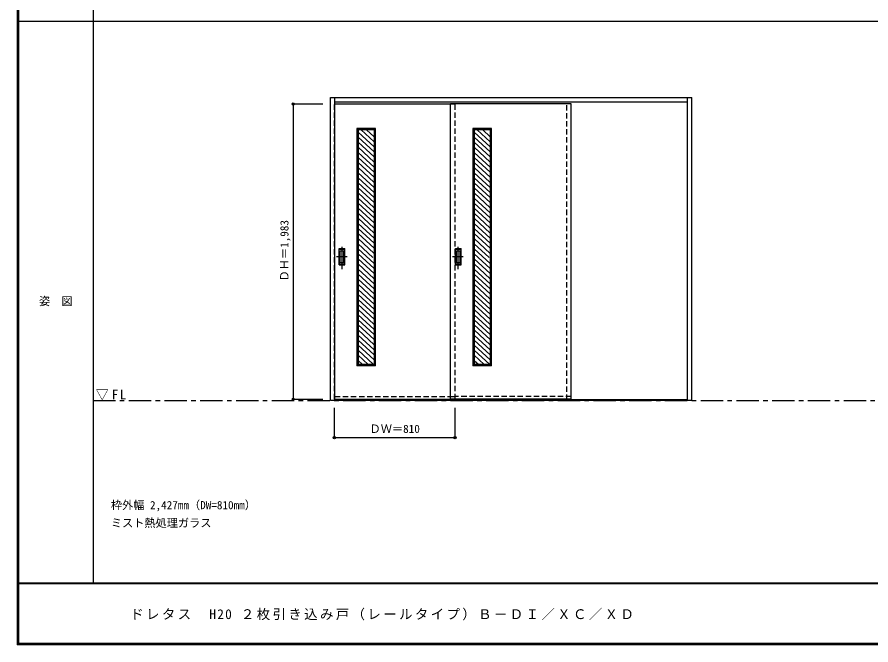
# Model space of a CAD drawing. Units: millimetres, scale not verified. Extents: x -6000 to 5700, y -4307 to 4260.
# Drawn here: x -6000 to -267, y -4205 to 12 of the extents above; entities that cross this region are included whole.
import ezdxf
from ezdxf.enums import TextEntityAlignment as Align

# ---------------------------------------------------------------- set-up
doc = ezdxf.new("R2010")
doc.units = ezdxf.units.MM
doc.header["$LTSCALE"] = 30
doc.header["$PDMODE"] = 32
doc.header["$PDSIZE"] = 15
doc.linetypes.add('CHAIN1', pattern=[8, 5, -1, 1, -1])
doc.linetypes.add('DASHED1', pattern=[1.8, 1.2, -0.6])
for name, color, linetype in [('0-2_扉', 7, 'Continuous'), ('0-4_枠', 3, 'Continuous'), ('0-6_引手', 7, 'Continuous'), ('0-A_文字', 7, 'Continuous'), ('0-B_寸法', 4, 'Continuous'), ('0-C_ハッチ', 4, 'DASHED1'), ('F-1_枠', 6, 'Continuous'), ('F-A_文字', 7, 'Continuous')]:
    doc.layers.add(name, color=color, linetype=linetype)
doc.styles.add('ＭＳ ゴシック', font='')
doc.styles.get('ＭＳ ゴシック').set_extended_font_data('MS Gothic')

msp = doc.modelspace()

# ---------------------------------------------------------------- linework, layer by layer
at = {"layer": '0-2_扉'}
for p, q in [((-3866.15, -571.5), (-3059.15, -571.5)), ((-3089.15, -571.5), (-3059.15, -571.5)), ((-3089.15, -2554.5), (-3089.15, -571.5)), ((-2279.15, -571.5), (-3089.15, -571.5)), ((-2279.15, -2554.5), (-2279.15, -571.5)), ((-3719.15, -735.5), (-3719.15, -2330.5)), ((-3603.15, -744.5), (-3710.15, -744.5)), ((-3710.15, -744.5), (-3710.15, -2321.5)), ((-3594.15, -735.5), (-3603.15, -744.5)), ((-3603.15, -744.5), (-3603.15, -2321.5)), ((-3594.15, -2330.5), (-3594.15, -735.5)), ((-2939.15, -735.5), (-2939.15, -2330.5)), ((-2823.15, -744.5), (-2930.15, -744.5)), ((-2930.15, -744.5), (-2930.15, -2321.5)), ((-2814.15, -735.5), (-2823.15, -744.5)), ((-2823.15, -744.5), (-2823.15, -2321.5)), ((-2814.15, -2330.5), (-2814.15, -735.5)), ((-3603.15, -2321.5), (-3710.15, -2321.5)), ((-3603.15, -2321.5), (-3710.15, -2321.5)), ((-3594.15, -2330.5), (-3603.15, -2321.5)), ((-2823.15, -2321.5), (-2930.15, -2321.5)), ((-2823.15, -2321.5), (-2930.15, -2321.5)), ((-2814.15, -2330.5), (-2823.15, -2321.5)), ((-3866.15, -2554.5), (-3059.15, -2554.5)), ((-3089.15, -2554.5), (-3059.15, -2554.5)), ((-2279.15, -2554.5), (-3089.15, -2554.5))]:
    msp.add_line(p, q, dxfattribs=at)
at = {"layer": '0-2_扉', "linetype": 'DASHED1'}
for p, q in [((-3866.15, -2536.5), (-3089.15, -2536.5)), ((-3089.15, -2536.5), (-3059.15, -2536.5)), ((-2279.15, -2536.5), (-3059.15, -2536.5))]:
    msp.add_line(p, q, dxfattribs=at)
at = {"layer": '0-2_扉'}
for points in [[(-3594.15, -735.5), (-3719.15, -735.5), (-3710.15, -744.5)], [(-2814.15, -735.5), (-2939.15, -735.5), (-2930.15, -744.5)], [(-3594.15, -2330.5), (-3719.15, -2330.5), (-3710.15, -2321.5)], [(-2814.15, -2330.5), (-2939.15, -2330.5), (-2930.15, -2321.5)]]:
    msp.add_lwpolyline(points, dxfattribs=at)
at = {"layer": '0-4_枠'}
for p, q in [((-3896.15, -527.5), (-1469.15, -527.5)), ((-3866.15, -2562.5), (-3866.15, -527.5)), ((-3866.15, -557.5), (-1499.15, -557.5)), ((-1499.15, -2562.5), (-1499.15, -527.5)), ((-1469.15, -2562.5), (-1469.15, -527.5)), ((-1499.15, -2559.5), (-3866.15, -2559.5)), ((-1499.15, -2562.5), (-3866.15, -2562.5)), ((-3089.15, -2562.5), (-3059.15, -2562.5)), ((-1469.15, -2562.5), (-1499.15, -2562.5))]:
    msp.add_line(p, q, dxfattribs=at)
at = {"layer": '0-4_枠', "color": 4, "linetype": 'DASHED1'}
for p, q in [((-3866.15, -571.5), (-3869.15, -571.5)), ((-3059.15, -2554.5), (-3059.15, -571.5)), ((-2309.15, -2559.5), (-2309.15, -557.5)), ((-2279.15, -2559.5), (-2279.15, -557.5)), ((-3866.15, -2536.5), (-3869.15, -2536.5))]:
    msp.add_line(p, q, dxfattribs=at)
at = {"layer": '0-4_枠', "color": 7, "linetype": 'CHAIN1'}
msp.add_line((-5490, -2562.5), (100, -2562.5), dxfattribs=at)
at = {"layer": '0-4_枠'}
msp.add_lwpolyline([(-3866.15, -2562.5), (-3896.15, -2562.5), (-3896.15, -527.5)], dxfattribs=at)
at = {"layer": '0-4_枠', "color": 4, "linetype": 'DASHED1'}
msp.add_lwpolyline([(-3866.15, -2554.5), (-3869.15, -2554.5), (-3869.15, -571.5)], dxfattribs=at)
at = {"layer": '0-6_引手'}
for p, q in [((-3837.15, -1542), (-3799.15, -1542)), ((-3837.15, -1652), (-3837.15, -1542)), ((-3799.15, -1652), (-3799.15, -1542)), ((-3057.15, -1542), (-3019.15, -1542)), ((-3057.15, -1652), (-3057.15, -1542)), ((-3019.15, -1652), (-3019.15, -1542)), ((-3830.65, -1558), (-3805.65, -1558)), ((-3830.65, -1636), (-3830.65, -1558)), ((-3805.65, -1636), (-3805.65, -1558)), ((-3050.65, -1558), (-3025.65, -1558)), ((-3050.65, -1636), (-3050.65, -1558)), ((-3025.65, -1636), (-3025.65, -1558)), ((-3837.15, -1652), (-3799.15, -1652)), ((-3830.65, -1636), (-3805.65, -1636)), ((-3057.15, -1652), (-3019.15, -1652)), ((-3050.65, -1636), (-3025.65, -1636))]:
    msp.add_line(p, q, dxfattribs=at)
at = {"layer": '0-6_引手', "linetype": 'CHAIN1'}
for p, q in [((-3818.15, -1682.23), (-3818.15, -1511.38)), ((-3038.15, -1682.23), (-3038.15, -1511.38)), ((-3856.22, -1597), (-3783.71, -1597)), ((-3076.22, -1597), (-3003.71, -1597))]:
    msp.add_line(p, q, dxfattribs=at)
at = {"layer": '0-6_引手', "linetype": 'DASHED1'}
for p, q in [((-3802.15, -1648), (-3802.15, -1546)), ((-3022.15, -1648), (-3022.15, -1546)), ((-3834.15, -1648), (-3802.15, -1648)), ((-3054.15, -1648), (-3022.15, -1648))]:
    msp.add_line(p, q, dxfattribs=at)
for points in [[(-3834.15, -1648), (-3834.15, -1546), (-3802.15, -1546)], [(-3054.15, -1648), (-3054.15, -1546), (-3022.15, -1546)]]:
    msp.add_lwpolyline(points, dxfattribs=at)
at = {"layer": '0-B_寸法'}
for p, q in [((-4146.15, -571.5), (-3946.15, -571.5)), ((-4146.15, -571.5), (-4146.15, -2554.5)), ((-4146.15, -2554.5), (-3946.15, -2554.5)), ((-3869.15, -2812.5), (-3869.15, -2612.5)), ((-3059.15, -2812.5), (-3059.15, -2612.5)), ((-3869.15, -2812.5), (-3059.15, -2812.5))]:
    msp.add_line(p, q, dxfattribs=at)
at = {"layer": '0-B_寸法', "color": 7}
for p in [(-4146.15, -571.5), (-4146.15, -2554.5), (-3869.15, -2812.5), (-3059.15, -2812.5)]:
    msp.add_point(p, dxfattribs=at)
at = {"layer": '0-C_ハッチ', "linetype": 'Continuous'}
for p, q in [((-3690.67, -744.5), (-3603.15, -825.53)), ((-3653.87, -744.5), (-3603.15, -791.46)), ((-2910.67, -744.5), (-2823.15, -825.53)), ((-2873.87, -744.5), (-2823.15, -791.46)), ((-3710.15, -760.53), (-3603.15, -859.61)), ((-3710.15, -794.6), (-3603.15, -893.68)), ((-2930.15, -760.53), (-2823.15, -859.61)), ((-2930.15, -794.6), (-2823.15, -893.68)), ((-3710.15, -828.67), (-3603.15, -927.75)), ((-2930.15, -828.67), (-2823.15, -927.75)), ((-3710.15, -862.75), (-3603.15, -961.82)), ((-3710.15, -896.82), (-3603.15, -995.89)), ((-2930.15, -862.75), (-2823.15, -961.82)), ((-2930.15, -896.82), (-2823.15, -995.89)), ((-3710.15, -930.89), (-3603.15, -1029.96)), ((-3710.15, -964.96), (-3603.15, -1064.03)), ((-2930.15, -930.89), (-2823.15, -1029.96)), ((-2930.15, -964.96), (-2823.15, -1064.03)), ((-3710.15, -999.03), (-3603.15, -1098.1)), ((-2930.15, -999.03), (-2823.15, -1098.1)), ((-3710.15, -1033.1), (-3603.15, -1132.17)), ((-3710.15, -1067.17), (-3603.15, -1166.25)), ((-2930.15, -1033.1), (-2823.15, -1132.17)), ((-2930.15, -1067.17), (-2823.15, -1166.25)), ((-3710.15, -1101.24), (-3603.15, -1200.32)), ((-3710.15, -1135.31), (-3603.15, -1234.39)), ((-2930.15, -1101.24), (-2823.15, -1200.32)), ((-2930.15, -1135.31), (-2823.15, -1234.39)), ((-3710.15, -1169.38), (-3603.15, -1268.46)), ((-3710.15, -1203.46), (-3603.15, -1302.53)), ((-2930.15, -1169.38), (-2823.15, -1268.46)), ((-2930.15, -1203.46), (-2823.15, -1302.53)), ((-3710.15, -1237.53), (-3603.15, -1336.6)), ((-2930.15, -1237.53), (-2823.15, -1336.6)), ((-3710.15, -1271.6), (-3603.15, -1370.67)), ((-3710.15, -1305.67), (-3603.15, -1404.74)), ((-2930.15, -1271.6), (-2823.15, -1370.67)), ((-2930.15, -1305.67), (-2823.15, -1404.74)), ((-3710.15, -1339.74), (-3603.15, -1438.81)), ((-3710.15, -1373.81), (-3603.15, -1472.89)), ((-2930.15, -1339.74), (-2823.15, -1438.81)), ((-2930.15, -1373.81), (-2823.15, -1472.89)), ((-3710.15, -1407.88), (-3603.15, -1506.96)), ((-2930.15, -1407.88), (-2823.15, -1506.96)), ((-3710.15, -1441.95), (-3603.15, -1541.03)), ((-3710.15, -1476.02), (-3603.15, -1575.1)), ((-2930.15, -1441.95), (-2823.15, -1541.03)), ((-2930.15, -1476.02), (-2823.15, -1575.1)), ((-3710.15, -1510.1), (-3610.76, -1602.13)), ((-3710.15, -1544.17), (-3603.15, -1643.24)), ((-2930.15, -1510.1), (-2830.76, -1602.13)), ((-2930.15, -1544.17), (-2823.15, -1643.24)), ((-3710.15, -1578.24), (-3603.15, -1677.31)), ((-2930.15, -1578.24), (-2823.15, -1677.31)), ((-3710.15, -1612.31), (-3603.15, -1711.38)), ((-3710.15, -1646.38), (-3603.15, -1745.45)), ((-2930.15, -1612.31), (-2823.15, -1711.38)), ((-2930.15, -1646.38), (-2823.15, -1745.45)), ((-3710.15, -1680.45), (-3603.15, -1779.52)), ((-3710.15, -1714.52), (-3603.15, -1813.6)), ((-2930.15, -1680.45), (-2823.15, -1779.52)), ((-2930.15, -1714.52), (-2823.15, -1813.6)), ((-3710.15, -1748.59), (-3603.15, -1847.67)), ((-2930.15, -1748.59), (-2823.15, -1847.67)), ((-3710.15, -1782.66), (-3603.15, -1881.74)), ((-3710.15, -1816.73), (-3603.15, -1915.81)), ((-2930.15, -1782.66), (-2823.15, -1881.74)), ((-2930.15, -1816.73), (-2823.15, -1915.81)), ((-3710.15, -1850.81), (-3603.15, -1949.88)), ((-3710.15, -1884.88), (-3603.15, -1983.95)), ((-2930.15, -1850.81), (-2823.15, -1949.88)), ((-2930.15, -1884.88), (-2823.15, -1983.95)), ((-3710.15, -1918.95), (-3603.15, -2018.02)), ((-2930.15, -1918.95), (-2823.15, -2018.02)), ((-3710.15, -1953.02), (-3603.15, -2052.09)), ((-3710.15, -1987.09), (-3603.15, -2086.16)), ((-2930.15, -1953.02), (-2823.15, -2052.09)), ((-2930.15, -1987.09), (-2823.15, -2086.16)), ((-3710.15, -2021.16), (-3603.15, -2120.24)), ((-3710.15, -2055.23), (-3603.15, -2154.31)), ((-2930.15, -2021.16), (-2823.15, -2120.24)), ((-2930.15, -2055.23), (-2823.15, -2154.31)), ((-3710.15, -2089.3), (-3603.15, -2188.38)), ((-2930.15, -2089.3), (-2823.15, -2188.38)), ((-3710.15, -2123.37), (-3603.15, -2222.45)), ((-3710.15, -2157.45), (-3603.15, -2256.52)), ((-2930.15, -2123.37), (-2823.15, -2222.45)), ((-2930.15, -2157.45), (-2823.15, -2256.52)), ((-3710.15, -2191.52), (-3603.15, -2290.59)), ((-3710.15, -2225.59), (-3606.57, -2321.5)), ((-2930.15, -2191.52), (-2823.15, -2290.59)), ((-2930.15, -2225.59), (-2826.57, -2321.5)), ((-3710.15, -2259.66), (-3643.36, -2321.5)), ((-2930.15, -2259.66), (-2863.36, -2321.5)), ((-3710.15, -2293.73), (-3680.16, -2321.5)), ((-2930.15, -2293.73), (-2900.16, -2321.5))]:
    msp.add_line(p, q, dxfattribs=at)
at = {"layer": 'F-1_枠'}
for p, q in [((-6000, 4175), (-6000, -4205)), ((-5995, 4175), (-5995, -4205)), ((-5990, 4175), (-5990, -4205)), ((-5490, 4175), (-5490, -3790)), ((-6000, -15.5), (5700, -15.5)), ((5700, -3790), (-6000, -3790)), ((5700, -3795), (-6000, -3795)), ((5700, -4195), (-6000, -4195)), ((5700, -4200), (-6000, -4200)), ((5700, -4205), (-6000, -4205))]:
    msp.add_line(p, q, dxfattribs=at)

# ---------------------------------------------------------------- texts
at = {"layer": '0-A_文字', "style": 'ＭＳ ゴシック'}
for s, p in [('枠外幅 2,427mm（DW=810mm）', (-5370, -3310)), ('ミスト熱処理ガラス', (-5370, -3430))]:
    msp.add_text(s, height=54.99, dxfattribs=at).set_placement(p, align=Align.BOTTOM_LEFT)
at = {"layer": '0-A_文字', "insert": (-5471.25, -2562.5), "char_height": 65.98, "attachment_point": 7, "style": 'ＭＳ ゴシック'}
msp.add_mtext('\\T1.26;\\W0.95;▽FL', dxfattribs=at)
at = {"layer": '0-B_寸法', "color": 7, "style": 'ＭＳ ゴシック'}
msp.add_text('ＤＨ＝1,983', height=54.99, rotation=90, dxfattribs=at).set_placement((-4161.15, -1763.25), align=Align.BOTTOM_LEFT)
msp.add_text('ＤＷ＝810', height=54.99, dxfattribs=at).set_placement((-3632.9, -2797.5), align=Align.BOTTOM_LEFT)
at = {"layer": 'F-A_文字', "style": 'ＭＳ ゴシック'}
msp.add_text('姿\u3000図', height=54.99, dxfattribs=at).set_placement((-5852.5, -1940.25), align=Align.BOTTOM_LEFT)
at = {"layer": 'F-A_文字', "insert": (-5240, -4040), "char_height": 65.98, "attachment_point": 7, "style": 'ＭＳ ゴシック'}
msp.add_mtext('\\T1.18;ドレタス\u3000H20\\~２枚引き込み戸（レールタイプ）Ｂ－ＤＩ／ＸＣ／ＸＤ', dxfattribs=at)

doc.saveas('drawing.dxf')
